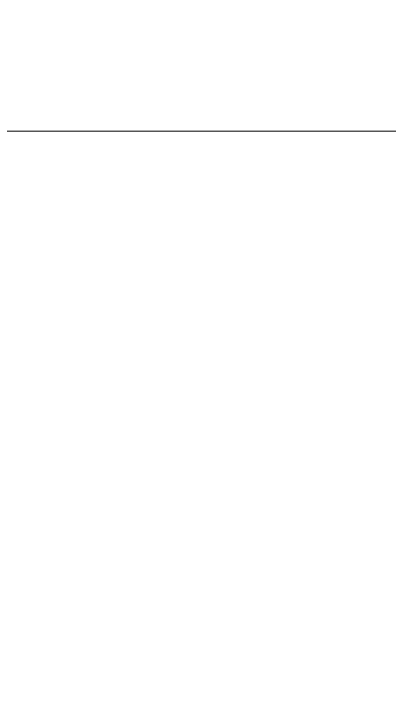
# Model space of a CAD drawing. Header units: millimetres. Extents: x -1113 to 415037, y -3642 to 28069.
# Drawn here: x 101682.51 to 101688.71, y 10232.2 to 10243.38 of the extents above; entities that cross this region are included whole.
import ezdxf

# ---------------------------------------------------------------- set-up
doc = ezdxf.new("R2010")
doc.units = ezdxf.units.MM
doc.layers.add('0) Стена 3.93м', color=3, linetype='Continuous', lineweight=60)
doc.layers.add('I-WALL', color=7, linetype='Continuous', lineweight=5)

# ---------------------------------------------------------------- blocks, each defined once
blk = doc.blocks.new('1floor')
at = {"layer": 'I-WALL'}
h = blk.add_hatch(dxfattribs=at)
h.set_pattern_fill('FP_191', color=256, style=0, pattern_type=2)
h.set_pattern_definition([(0, (0, 0), (243.84, 60.96), [20.117, -162.763, 20.117, -162.763, -975.36]), (0, (0, 0), (243.84, 60.96), [-365.76, 20.117, -345.643, 20.117, -162.763, -426.72]), (0, (0, 0), (243.84, 60.96), [-914.4, 20.117, -101.803, 20.117, -284.683]), (120, (91.44, 30.48), (-174.71291, 180.691634), [20.117, -162.763, 20.117, -162.763, -975.36]), (120, (91.44, 30.48), (-174.71291, 180.691634), [-365.76, 20.117, -345.643, 20.117, -162.763, -426.72]), (120, (91.44, 30.48), (-174.71291, 180.691634), [-914.4, 20.117, -101.803, 20.117, -284.683]), (240, (121.92, 152.4), (-69.12709, -241.651634), [20.117, -162.763, 20.117, -162.763, -975.36]), (240, (121.92, 152.4), (-69.12709, -241.651634), [-365.76, 20.117, -345.643, 20.117, -162.763, -426.72]), (240, (121.92, 152.4), (-69.12709, -241.651634), [-914.4, 20.117, -101.803, 20.117, -284.683])])
h.paths.add_polyline_path([(101610, 5180), (101630, 5180), (101629.048, 10380), (101610, 10400), (101610, 5292.634)])
h.paths.add_polyline_path([(101630, 10380), (101630, 10400), (101610, 10400)])

msp = doc.modelspace()

# ---------------------------------------------------------------- block references
at = {"layer": '0) Стена 3.93м'}
msp.add_blockref('1floor', (64.702, -136.062), dxfattribs=at)

doc.saveas('drawing.dxf')
